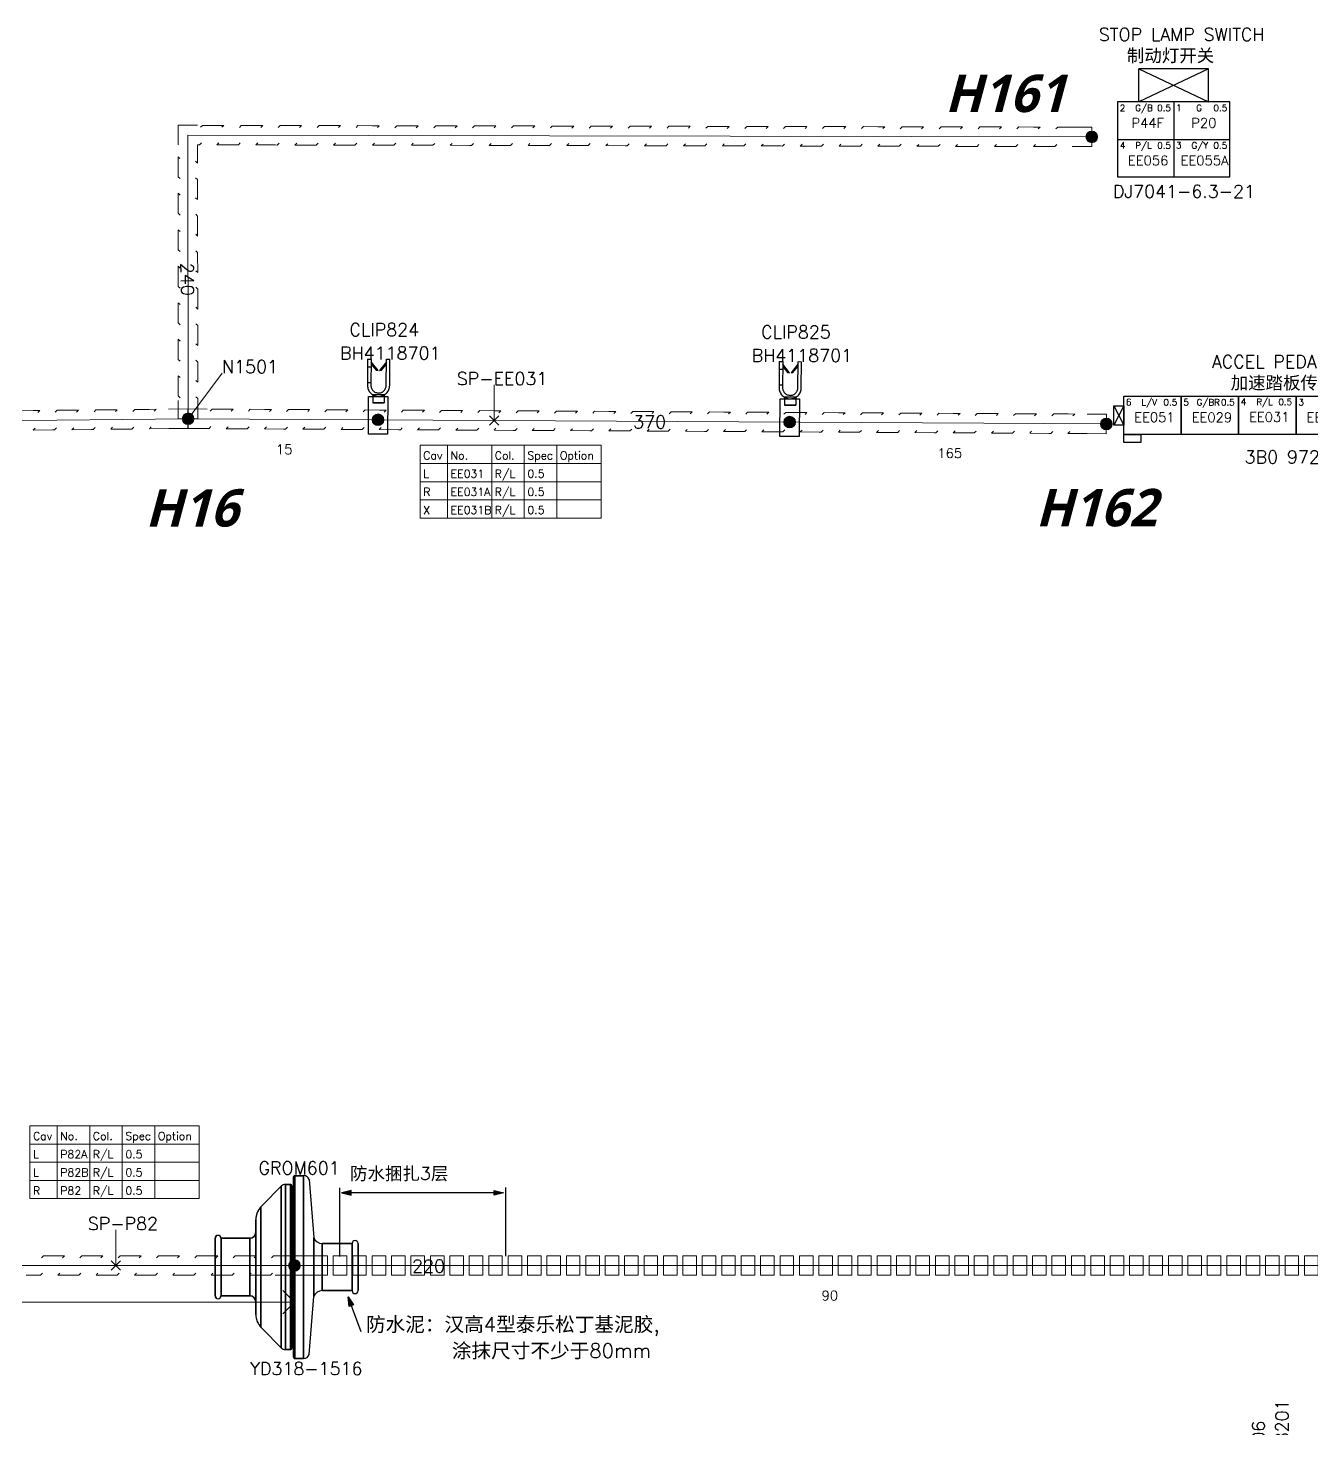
# Model space of a CAD drawing. Header units: millimetres. Extents: x 6 to 3615, y 6 to 858.
# Drawn here: x 1065.6 to 1339.8, y 390.3 to 689.6 of the extents above; entities that cross this region are included whole.
import ezdxf

# ---------------------------------------------------------------- set-up
doc = ezdxf.new("R2010")
doc.units = ezdxf.units.MM
doc.styles.add('SegoeUIBoldItalic_Style', font='segoeuiz.ttf')
doc.styles.add('Simplex_Style', font='simplex_.ttf')

msp = doc.modelspace()

# ---------------------------------------------------------------- hatches: boundary and pattern name
h = msp.add_hatch(color=0)
edge = h.paths.add_edge_path()
edge.add_arc((1292.79, 666.34), 1.25, 0, 360)
h = msp.add_hatch(color=0)
edge = h.paths.add_edge_path()
edge.add_arc((1292.79, 666.34), 1.25, 0, 360)
h = msp.add_hatch(color=0)
edge = h.paths.add_edge_path()
edge.add_arc((1099.82, 606.14), 1.25, 0, 360)
h = msp.add_hatch(color=0)
edge = h.paths.add_edge_path()
edge.add_arc((1099.82, 606.14), 1.25, 0, 360)
h = msp.add_hatch(color=0)
edge = h.paths.add_edge_path()
edge.add_arc((1140.38, 605.91), 1.25, 0, 360)
h = msp.add_hatch(color=0)
edge = h.paths.add_edge_path()
edge.add_arc((1140.38, 605.91), 1.25, 0, 360)
h = msp.add_hatch(color=0)
edge = h.paths.add_edge_path()
edge.add_arc((1228.28, 605.41), 1.25, 0, 360)
h = msp.add_hatch(color=0)
edge = h.paths.add_edge_path()
edge.add_arc((1228.28, 605.41), 1.25, 0, 360)
h = msp.add_hatch(color=0)
edge = h.paths.add_edge_path()
edge.add_arc((1295.9, 605.02), 1.25, 0, 360)
h = msp.add_hatch(color=0)
edge = h.paths.add_edge_path()
edge.add_arc((1295.9, 605.02), 1.25, 0, 360)
for points in [[(1134.65, 441.27), (1132.65, 440.77), (1134.65, 440.27)], [(1165.15, 441.27), (1167.15, 440.77), (1165.15, 440.27)], [(1134.23, 416.52), (1134.02, 418.57), (1135.17, 416.87)]]:
    msp.add_hatch(color=0).paths.add_polyline_path(points)
h = msp.add_hatch(color=0)
edge = h.paths.add_edge_path()
edge.add_arc((1122.53, 425.27), 1.25, 0, 360)
h = msp.add_hatch(color=0)
edge = h.paths.add_edge_path()
edge.add_arc((1122.53, 425.27), 1.25, 0, 360)

# ---------------------------------------------------------------- linework, layer by layer
at = {"color": 0, "linetype": 'Continuous', "lineweight": 30, "flags": 128}
for points in [[(1317.73, 680.86), (1302.85, 673.82), (1302.85, 680.86), (1317.73, 673.82), (1317.73, 680.86), (1302.85, 680.86)], [(1310.29, 673.82), (1310.29, 665.82), (1322.29, 665.82), (1322.29, 673.82), (1298.29, 673.82), (1298.29, 665.82), (1310.29, 665.82), (1310.29, 657.83), (1322.29, 657.83), (1322.29, 665.82)], [(1298.29, 665.82), (1298.29, 657.83), (1310.29, 657.83)], [(1138.16, 618.85), (1138.13, 613.28), (1138.14, 613.05), (1138.17, 612.82), (1138.23, 612.6), (1138.31, 612.37), (1138.41, 612.16), (1138.52, 611.96), (1138.66, 611.78), (1138.82, 611.6), (1138.99, 611.45), (1139.17, 611.3), (1139.37, 611.18), (1139.58, 611.08), (1139.8, 611), (1140.03, 610.94), (1140.26, 610.91), (1140.49, 610.9), (1140.72, 610.91), (1140.95, 610.94), (1141.18, 611), (1141.4, 611.07), (1141.61, 611.17), (1141.81, 611.29), (1142, 611.43), (1142.17, 611.58), (1142.33, 611.75), (1142.47, 611.94), (1142.59, 612.14), (1142.69, 612.35), (1142.77, 612.57), (1142.83, 612.79), (1142.86, 613.02), (1142.87, 613.26), (1142.9, 618.83)], [(1138.15, 617.23), (1138.89, 617.22)], [(1138.16, 618.85), (1138.9, 618.85)], [(1138.9, 618.85), (1138.87, 613.28), (1138.88, 613.12), (1138.9, 612.96), (1138.94, 612.81), (1138.99, 612.65), (1139.06, 612.51), (1139.14, 612.37), (1139.23, 612.24), (1139.34, 612.12), (1139.46, 612.01), (1139.59, 611.92), (1139.72, 611.83), (1139.87, 611.76), (1140.02, 611.71), (1140.18, 611.67), (1140.33, 611.64), (1140.49, 611.63), (1140.65, 611.64), (1140.81, 611.66), (1140.97, 611.7), (1141.12, 611.76), (1141.26, 611.82), (1141.4, 611.91), (1141.53, 612), (1141.65, 612.11), (1141.76, 612.23), (1141.85, 612.35), (1141.94, 612.49), (1142.01, 612.64), (1142.06, 612.79), (1142.1, 612.94), (1142.13, 613.1), (1142.14, 613.26), (1142.17, 618.83)], [(1138.89, 617.83), (1139.95, 616.52), (1140.38, 616.45), (1138.9, 618.28)], [(1142.16, 618.26), (1140.67, 616.45), (1141.09, 616.51), (1142.16, 617.81)], [(1142.17, 618.83), (1142.9, 618.83)], [(1226.06, 618.35), (1226.03, 612.78), (1226.04, 612.55), (1226.07, 612.32), (1226.13, 612.09), (1226.2, 611.87), (1226.3, 611.66), (1226.42, 611.46), (1226.56, 611.27), (1226.71, 611.1), (1226.89, 610.94), (1227.07, 610.8), (1227.27, 610.68), (1227.48, 610.58), (1227.7, 610.5), (1227.92, 610.44), (1228.16, 610.41), (1228.39, 610.4), (1228.62, 610.4), (1228.85, 610.44), (1229.08, 610.49), (1229.3, 610.57), (1229.51, 610.67), (1229.71, 610.79), (1229.89, 610.93), (1230.07, 611.08), (1230.23, 611.25), (1230.37, 611.44), (1230.49, 611.64), (1230.59, 611.85), (1230.67, 612.07), (1230.72, 612.29), (1230.76, 612.52), (1230.77, 612.75), (1230.8, 618.32)], [(1226.05, 616.73), (1226.79, 616.72)], [(1226.06, 618.35), (1226.8, 618.35)], [(1226.8, 618.35), (1226.77, 612.78), (1226.78, 612.62), (1226.8, 612.46), (1226.84, 612.3), (1226.89, 612.15), (1226.96, 612.01), (1227.04, 611.87), (1227.13, 611.74), (1227.24, 611.62), (1227.36, 611.51), (1227.48, 611.41), (1227.62, 611.33), (1227.77, 611.26), (1227.92, 611.21), (1228.07, 611.17), (1228.23, 611.14), (1228.39, 611.13), (1228.55, 611.14), (1228.71, 611.16), (1228.86, 611.2), (1229.02, 611.25), (1229.16, 611.32), (1229.3, 611.4), (1229.43, 611.5), (1229.55, 611.6), (1229.66, 611.72), (1229.75, 611.85), (1229.84, 611.99), (1229.91, 612.13), (1229.96, 612.28), (1230, 612.44), (1230.03, 612.6), (1230.03, 612.76), (1230.07, 618.33)], [(1226.79, 617.33), (1227.85, 616.02), (1228.27, 615.95), (1226.79, 617.78)], [(1230.06, 617.76), (1228.57, 615.95), (1228.99, 616.01), (1230.06, 617.31)], [(1230.07, 618.33), (1230.8, 618.32)], [(1138.13, 613.9), (1138.87, 613.9)], [(1142.45, 610.89), (1142.4, 602.83), (1138.32, 602.85), (1138.36, 610.92)], [(1141.71, 611.23), (1139.27, 611.24), (1139.26, 609.57)], [(1141.71, 611.23), (1141.7, 609.56)], [(1226.03, 613.4), (1226.77, 613.4)], [(1229.61, 610.73), (1227.17, 610.74), (1227.16, 609.07)], [(1229.61, 610.73), (1229.6, 609.06)], [(1311.89, 610.84), (1311.89, 602.76)], [(1311.89, 610.84), (1311.89, 602.76)], [(1311.89, 610.84), (1311.89, 602.76)], [(1141.7, 609.56), (1139.26, 609.57), (1141.68, 609.56)], [(1230.35, 610.39), (1230.3, 602.32), (1226.21, 602.35), (1226.26, 610.42)], [(1229.6, 609.06), (1227.16, 609.07), (1229.58, 609.06)], [(1297.49, 608.91), (1299.61, 604.78)], [(1299.61, 608.91), (1297.49, 604.78)], [(1122.29, 444.14), (1122.29, 405.72)], [(1122.6, 405.4), (1122.6, 444.45), (1122.6, 405.4), (1124.49, 405.4), (1122.6, 405.4)], [(1124.49, 444.45), (1122.6, 444.45), (1124.49, 444.45)], [(1124.49, 405.4), (1124.49, 444.45), (1124.49, 405.4)], [(1125.68, 443.62), (1126.69, 431.21)], [(1115.68, 438.16), (1119.71, 442.2), (1119.71, 407.66), (1119.71, 442.2), (1115.68, 438.16)], [(1120.6, 407.29), (1120.6, 442.57), (1120.6, 407.29), (1121.66, 407.29), (1120.6, 407.29)], [(1120.6, 442.57), (1121.66, 442.57), (1120.6, 442.57)], [(1121.66, 407.29), (1121.66, 442.57), (1121.66, 407.29)], [(1122.29, 440.99), (1121.97, 440.99), (1121.97, 408.87), (1122.29, 408.87), (1121.97, 408.87), (1121.97, 407.61), (1121.97, 442.25), (1121.97, 440.99)], [(1121.97, 407.92), (1121.97, 442.25)], [(1132.21, 427.15), (1132.21, 441.85)], [(1167.15, 440.77), (1132.6, 440.78)], [(1167.68, 427.25), (1167.68, 441.95)], [(1115.37, 437.8), (1115.68, 438.16), (1115.37, 437.8)], [(1115.37, 412.06), (1115.37, 437.8), (1115.37, 412.06)], [(1114.6, 436.58), (1114.44, 436.16), (1114.34, 435.73), (1114.28, 435.32), (1114.26, 435.07)], [(1114.6, 436.58), (1114.4, 436.03), (1114.29, 435.52), (1114.26, 435.07)], [(1114.26, 435.07), (1114.26, 414.79), (1114.26, 435.07)], [(1114.59, 436.57), (1114.6, 436.59)], [(1105.59, 428.97), (1105.59, 431.07), (1105.59, 418.79), (1105.59, 428.97)], [(1106.85, 418.79), (1106.85, 431.07), (1106.85, 418.79), (1113, 418.79), (1106.85, 418.79)], [(1113, 418.79), (1113, 431.07), (1106.85, 431.07), (1113, 431.07), (1113, 418.79)], [(1106.85, 431.07), (1113, 431.07), (1106.85, 431.07)], [(1113.9, 431.44), (1113.63, 431.23), (1113.33, 431.11), (1113, 431.07)], [(1126.69, 418.65), (1126.69, 431.21), (1126.69, 418.65)], [(1128.47, 419.89), (1134.85, 419.89), (1128.47, 419.89), (1128.47, 429.97), (1128.47, 419.89)], [(1134.85, 419.89), (1134.85, 429.97), (1128.47, 429.97), (1134.85, 429.97), (1134.85, 419.89)], [(1136.11, 419.89), (1136.11, 429.97), (1136.11, 419.89), (1136.11, 429.97)], [(1136.11, 421.15), (1136.11, 428.71), (1136.11, 421.15)], [(1113, 418.79), (1113.33, 418.75), (1113.63, 418.62), (1113.9, 418.41)], [(1113.9, 418.41), (1114.1, 418.15), (1114.22, 417.85), (1114.26, 417.52)], [(1125.68, 406.23), (1126.69, 418.65)], [(1136.75, 411.06), (1134.02, 418.57)], [(1114.26, 414.79), (1114.29, 414.42), (1114.36, 414.01), (1114.48, 413.6), (1114.6, 413.27)], [(1114.26, 414.79), (1114.29, 414.34), (1114.4, 413.82), (1114.6, 413.27)], [(1114.97, 412.59), (1114.92, 412.66)], [(1115.68, 411.7), (1115.37, 412.06), (1115.68, 411.7), (1119.71, 407.66), (1115.68, 411.7)]]:
    msp.add_lwpolyline(points, dxfattribs=at)
at = {"color": 0, "linetype": 'Continuous', "lineweight": 13, "flags": 128}
for points in [[(1097.67, 664.65), (1097.67, 668.82)], [(1097.67, 668.82), (1101.85, 668.82)], [(1102.88, 668.81), (1102.47, 668.4)], [(1102.88, 668.81), (1106, 668.81)], [(1106, 668.81), (1107.45, 668.8)], [(1107.45, 668.8), (1107.03, 668.39)], [(1111.19, 668.8), (1110.77, 668.38)], [(1111.19, 668.8), (1114.3, 668.79)], [(1114.3, 668.79), (1115.75, 668.79)], [(1115.75, 668.79), (1115.34, 668.37)], [(1119.49, 668.78), (1119.07, 668.36)], [(1119.49, 668.78), (1122.6, 668.77)], [(1122.6, 668.77), (1124.05, 668.77)], [(1124.05, 668.77), (1123.64, 668.36)], [(1127.79, 668.76), (1127.37, 668.35)], [(1127.79, 668.76), (1130.9, 668.76)], [(1130.9, 668.76), (1132.36, 668.75)], [(1132.36, 668.75), (1131.94, 668.34)], [(1136.09, 668.75), (1135.68, 668.33)], [(1136.09, 668.75), (1139.21, 668.74)], [(1139.21, 668.74), (1140.66, 668.74)], [(1140.66, 668.74), (1140.24, 668.32)], [(1144.39, 668.73), (1143.98, 668.31)], [(1144.39, 668.73), (1147.51, 668.72)], [(1147.51, 668.72), (1148.96, 668.72)], [(1148.96, 668.72), (1148.54, 668.3)], [(1152.7, 668.71), (1152.28, 668.3)], [(1152.7, 668.71), (1155.81, 668.71)], [(1155.81, 668.71), (1157.26, 668.7)], [(1157.26, 668.7), (1156.85, 668.29)], [(1161, 668.7), (1160.58, 668.28)], [(1161, 668.7), (1164.11, 668.69)], [(1164.11, 668.69), (1165.56, 668.69)], [(1165.56, 668.69), (1165.15, 668.27)], [(1169.3, 668.68), (1168.88, 668.26)], [(1169.3, 668.68), (1172.41, 668.67)], [(1172.41, 668.67), (1173.87, 668.67)], [(1173.87, 668.67), (1173.45, 668.25)], [(1177.6, 668.66), (1177.19, 668.25)], [(1177.6, 668.66), (1180.72, 668.66)], [(1180.72, 668.66), (1182.17, 668.65)], [(1182.17, 668.65), (1181.75, 668.24)], [(1185.9, 668.64), (1185.49, 668.23)], [(1185.9, 668.64), (1189.02, 668.64)], [(1189.02, 668.64), (1190.47, 668.64)], [(1190.47, 668.64), (1190.05, 668.22)], [(1194.21, 668.63), (1193.79, 668.21)], [(1194.21, 668.63), (1197.32, 668.62)], [(1197.32, 668.62), (1198.77, 668.62)], [(1198.77, 668.62), (1198.36, 668.2)], [(1202.51, 668.61), (1202.09, 668.2)], [(1202.51, 668.61), (1205.62, 668.6)], [(1205.62, 668.6), (1207.07, 668.6)], [(1207.07, 668.6), (1206.66, 668.19)], [(1210.81, 668.59), (1210.39, 668.18)], [(1210.81, 668.59), (1213.92, 668.59)], [(1213.92, 668.59), (1215.38, 668.58)], [(1215.38, 668.58), (1214.96, 668.17)], [(1219.11, 668.58), (1218.7, 668.16)], [(1219.11, 668.58), (1222.23, 668.57)], [(1222.23, 668.57), (1223.68, 668.57)], [(1223.68, 668.57), (1223.26, 668.15)], [(1227.41, 668.56), (1227, 668.14)], [(1227.41, 668.56), (1230.53, 668.55)], [(1230.53, 668.55), (1231.98, 668.55)], [(1231.98, 668.55), (1231.56, 668.14)], [(1235.72, 668.54), (1235.3, 668.13)], [(1235.72, 668.54), (1238.83, 668.54)], [(1238.83, 668.54), (1240.28, 668.53)], [(1240.28, 668.53), (1239.87, 668.12)], [(1244.02, 668.53), (1243.6, 668.11)], [(1244.02, 668.53), (1247.13, 668.52)], [(1247.13, 668.52), (1248.59, 668.52)], [(1248.59, 668.52), (1248.17, 668.1)], [(1252.32, 668.51), (1251.9, 668.09)], [(1252.32, 668.51), (1255.43, 668.5)], [(1255.43, 668.5), (1256.89, 668.5)], [(1256.89, 668.5), (1256.47, 668.08)], [(1260.62, 668.49), (1260.21, 668.08)], [(1260.62, 668.49), (1263.74, 668.49)], [(1263.74, 668.49), (1265.19, 668.48)], [(1265.19, 668.48), (1264.77, 668.07)], [(1268.92, 668.48), (1268.51, 668.06)], [(1268.92, 668.48), (1272.04, 668.47)], [(1272.04, 668.47), (1273.49, 668.47)], [(1273.49, 668.47), (1273.08, 668.05)], [(1277.23, 668.46), (1276.81, 668.04)], [(1277.23, 668.46), (1280.34, 668.45)], [(1280.34, 668.45), (1281.79, 668.45)], [(1281.79, 668.45), (1281.38, 668.03)], [(1285.53, 668.44), (1285.11, 668.03)], [(1285.53, 668.44), (1288.64, 668.44)], [(1292.79, 668.43), (1288.64, 668.44)], [(1292.78, 664.26), (1292.79, 668.43)], [(1101.84, 664.65), (1101.84, 664.65)], [(1101.84, 664.65), (1101.84, 664.65)], [(1101.84, 660.75), (1101.84, 664.65)], [(1101.84, 664.65), (1102.25, 664.65)], [(1102.25, 664.65), (1102.67, 665.06)], [(1105.99, 664.64), (1106.41, 665.06)], [(1105.99, 664.64), (1110.14, 664.63)], [(1110.14, 664.63), (1110.56, 664.63)], [(1110.56, 664.63), (1110.97, 665.05)], [(1114.29, 664.62), (1114.71, 665.04)], [(1114.29, 664.62), (1118.44, 664.62)], [(1118.44, 664.62), (1118.86, 664.61)], [(1118.86, 664.61), (1119.27, 665.03)], [(1122.59, 664.61), (1123.01, 665.02)], [(1122.59, 664.61), (1126.74, 664.6)], [(1126.74, 664.6), (1127.16, 664.6)], [(1127.16, 664.6), (1127.58, 665.01)], [(1130.9, 664.59), (1131.31, 665.01)], [(1130.9, 664.59), (1135.05, 664.58)], [(1135.05, 664.58), (1135.46, 664.58)], [(1135.46, 664.58), (1135.88, 665)], [(1139.2, 664.57), (1139.61, 664.99)], [(1139.2, 664.57), (1143.35, 664.56)], [(1143.35, 664.56), (1143.76, 664.56)], [(1143.76, 664.56), (1144.18, 664.98)], [(1147.5, 664.56), (1147.92, 664.97)], [(1147.5, 664.56), (1151.65, 664.55)], [(1151.65, 664.55), (1152.07, 664.55)], [(1152.07, 664.55), (1152.48, 664.96)], [(1155.8, 664.54), (1156.22, 664.96)], [(1155.8, 664.54), (1159.95, 664.53)], [(1159.95, 664.53), (1160.37, 664.53)], [(1160.37, 664.53), (1160.78, 664.95)], [(1164.1, 664.52), (1164.52, 664.94)], [(1164.1, 664.52), (1168.25, 664.51)], [(1168.25, 664.51), (1168.67, 664.51)], [(1168.67, 664.51), (1169.09, 664.93)], [(1172.41, 664.51), (1172.82, 664.92)], [(1172.41, 664.51), (1176.56, 664.5)], [(1176.56, 664.5), (1176.97, 664.5)], [(1176.97, 664.5), (1177.39, 664.91)], [(1180.71, 664.49), (1181.12, 664.9)], [(1180.71, 664.49), (1184.86, 664.48)], [(1184.86, 664.48), (1185.27, 664.48)], [(1185.27, 664.48), (1185.69, 664.9)], [(1189.01, 664.47), (1189.43, 664.89)], [(1189.01, 664.47), (1193.16, 664.46)], [(1193.16, 664.46), (1193.58, 664.46)], [(1193.58, 664.46), (1193.99, 664.88)], [(1197.31, 664.45), (1197.73, 664.87)], [(1197.31, 664.45), (1201.46, 664.45)], [(1201.46, 664.45), (1201.88, 664.45)], [(1201.88, 664.45), (1202.29, 664.86)], [(1205.61, 664.44), (1206.03, 664.85)], [(1205.61, 664.44), (1209.76, 664.43)], [(1209.76, 664.43), (1210.18, 664.43)], [(1210.18, 664.43), (1210.6, 664.84)], [(1213.92, 664.42), (1214.33, 664.84)], [(1213.92, 664.42), (1218.07, 664.41)], [(1218.07, 664.41), (1218.48, 664.41)], [(1218.48, 664.41), (1218.9, 664.83)], [(1222.22, 664.4), (1222.63, 664.82)], [(1222.22, 664.4), (1226.37, 664.4)], [(1226.37, 664.4), (1226.78, 664.39)], [(1226.78, 664.39), (1227.2, 664.81)], [(1230.52, 664.39), (1230.94, 664.8)], [(1230.52, 664.39), (1234.67, 664.38)], [(1234.67, 664.38), (1235.09, 664.38)], [(1235.09, 664.38), (1235.5, 664.79)], [(1238.82, 664.37), (1239.24, 664.79)], [(1238.82, 664.37), (1242.97, 664.36)], [(1242.97, 664.36), (1243.39, 664.36)], [(1243.39, 664.36), (1243.8, 664.78)], [(1247.12, 664.35), (1247.54, 664.77)], [(1247.12, 664.35), (1251.27, 664.34)], [(1251.69, 664.34), (1252.11, 664.76)], [(1255.43, 664.34), (1255.84, 664.75)], [(1259.99, 664.33), (1260.41, 664.74)], [(1263.73, 664.32), (1264.14, 664.74)], [(1268.29, 664.31), (1268.71, 664.73)], [(1272.03, 664.3), (1272.45, 664.72)], [(1276.6, 664.29), (1277.01, 664.71)], [(1280.33, 664.29), (1280.75, 664.7)], [(1284.9, 664.28), (1285.31, 664.69)], [(1097.68, 660.74), (1097.67, 662.11)], [(1097.67, 662.11), (1098.09, 661.72)], [(1251.27, 664.34), (1251.69, 664.34)], [(1255.43, 664.34), (1259.58, 664.33)], [(1259.58, 664.33), (1259.99, 664.33)], [(1263.73, 664.32), (1267.88, 664.31)], [(1267.88, 664.31), (1268.29, 664.31)], [(1272.03, 664.3), (1276.18, 664.29)], [(1276.18, 664.29), (1276.6, 664.29)], [(1280.33, 664.29), (1284.48, 664.28)], [(1284.48, 664.28), (1284.9, 664.28)], [(1292.78, 664.26), (1288.63, 664.27)], [(1097.68, 657.82), (1097.68, 660.74)], [(1101.84, 660.75), (1101.43, 661.14)], [(1097.68, 657.82), (1098.1, 657.43)], [(1101.85, 657.24), (1101.43, 657.63)], [(1101.85, 656.85), (1101.85, 657.24)], [(1101.85, 652.95), (1101.85, 656.85)], [(1097.68, 652.94), (1097.68, 654.31)], [(1097.68, 654.31), (1098.1, 653.92)], [(1097.69, 650.02), (1097.68, 652.94)], [(1101.85, 652.95), (1101.43, 653.34)], [(1097.69, 650.02), (1098.1, 649.63)], [(1101.85, 649.44), (1101.44, 649.83)], [(1101.85, 649.05), (1101.85, 649.44)], [(1097.69, 645.14), (1097.69, 646.51)], [(1097.69, 646.51), (1098.11, 646.12)], [(1101.86, 645.15), (1101.85, 649.05)], [(1097.69, 642.22), (1097.69, 645.14)], [(1101.86, 645.15), (1101.44, 645.54)], [(1097.69, 642.22), (1098.11, 641.83)], [(1101.86, 641.64), (1101.44, 642.03)], [(1101.86, 641.25), (1101.86, 641.64)], [(1101.87, 637.35), (1101.86, 641.25)], [(1097.7, 637.34), (1097.7, 638.71)], [(1097.7, 638.71), (1098.12, 638.32)], [(1101.87, 637.35), (1101.45, 637.74)], [(1097.7, 634.42), (1097.7, 637.34)], [(1097.7, 634.42), (1098.12, 634.03)], [(1101.87, 633.84), (1101.45, 634.23)], [(1101.87, 633.45), (1101.87, 633.84)], [(1101.87, 629.55), (1101.87, 633.45)], [(1097.71, 629.54), (1097.71, 630.91)], [(1097.71, 630.91), (1098.12, 630.52)], [(1097.71, 626.62), (1097.71, 629.54)], [(1101.87, 629.55), (1101.46, 629.94)], [(1097.71, 626.62), (1098.13, 626.23)], [(1101.88, 626.04), (1101.46, 626.43)], [(1101.88, 625.65), (1101.88, 626.04)], [(1101.88, 621.75), (1101.88, 625.65)], [(1097.72, 621.74), (1097.71, 623.11)], [(1097.71, 623.11), (1098.13, 622.72)], [(1097.72, 618.82), (1097.72, 621.74)], [(1101.88, 621.75), (1101.47, 622.14)], [(1097.72, 618.82), (1098.14, 618.43)], [(1101.89, 618.24), (1101.47, 618.63)], [(1101.89, 617.85), (1101.89, 618.24)], [(1101.89, 613.95), (1101.89, 617.85)], [(1097.72, 613.94), (1097.72, 615.31)], [(1097.72, 615.31), (1098.14, 614.92)], [(1097.73, 611.02), (1097.72, 613.94)], [(1101.89, 613.95), (1101.47, 614.34)], [(1097.73, 611.02), (1098.14, 610.63)], [(1101.89, 610.44), (1101.48, 610.83)], [(1063.6, 607.85), (1066.71, 607.88)], [(1066.71, 607.88), (1068.15, 607.9)], [(1068.15, 607.9), (1067.74, 607.48)], [(1071.88, 607.94), (1071.47, 607.51)], [(1071.88, 607.94), (1074.98, 607.97)], [(1074.98, 607.97), (1076.43, 607.98)], [(1076.43, 607.98), (1076.02, 607.56)], [(1080.15, 608.02), (1079.74, 607.6)], [(1080.15, 608.02), (1083.25, 608.05)], [(1083.25, 608.05), (1084.7, 608.07)], [(1084.7, 608.07), (1084.29, 607.65)], [(1088.42, 608.11), (1088.01, 607.69)], [(1088.42, 608.11), (1091.52, 608.14)], [(1091.52, 608.14), (1092.97, 608.16)], [(1092.97, 608.16), (1092.56, 607.73)], [(1099.79, 608.23), (1095.66, 608.18)], [(1097.73, 606.14), (1097.73, 610.04)], [(1099.84, 604.06), (1099.79, 608.23)], [(1099.8, 604.06), (1099.83, 608.23)], [(1099.83, 608.23), (1103.91, 608.2)], [(1101.89, 610.05), (1101.89, 610.44)], [(1101.9, 606.15), (1101.89, 610.05)], [(1104.93, 608.2), (1104.52, 607.78)], [(1104.93, 608.2), (1108, 608.18)], [(1108, 608.18), (1109.43, 608.17)], [(1109.43, 608.17), (1109.02, 607.76)], [(1113.1, 608.15), (1112.69, 607.74)], [(1113.1, 608.15), (1116.17, 608.13)], [(1116.17, 608.13), (1117.6, 608.12)], [(1117.6, 608.12), (1117.19, 607.71)], [(1121.27, 608.1), (1120.86, 607.69)], [(1121.27, 608.1), (1124.34, 608.09)], [(1124.34, 608.09), (1125.77, 608.08)], [(1125.77, 608.08), (1125.36, 607.66)], [(1129.44, 608.06), (1129.03, 607.64)], [(1129.44, 608.06), (1132.51, 608.04)], [(1132.51, 608.04), (1133.94, 608.03)], [(1133.94, 608.03), (1133.53, 607.62)], [(1137.61, 608.01), (1137.2, 607.6)], [(1137.61, 608.01), (1140.68, 607.99)], [(1140.68, 607.99), (1142.11, 607.98)], [(1142.11, 607.98), (1141.7, 607.57)], [(1145.78, 607.96), (1145.37, 607.55)], [(1145.78, 607.96), (1148.85, 607.95)], [(1148.85, 607.95), (1150.28, 607.94)], [(1150.28, 607.94), (1149.87, 607.52)], [(1153.95, 607.92), (1153.54, 607.5)], [(1153.95, 607.92), (1157.02, 607.9)], [(1157.02, 607.9), (1158.45, 607.89)], [(1158.45, 607.89), (1158.04, 607.48)], [(1162.12, 607.87), (1161.71, 607.46)], [(1162.12, 607.87), (1165.19, 607.85)], [(1165.19, 607.85), (1166.62, 607.84)], [(1166.62, 607.84), (1166.21, 607.43)], [(1170.29, 607.82), (1169.88, 607.41)], [(1170.29, 607.82), (1173.36, 607.81)], [(1173.36, 607.81), (1174.79, 607.8)], [(1174.79, 607.8), (1174.38, 607.38)], [(1178.46, 607.78), (1178.05, 607.36)], [(1178.46, 607.78), (1181.53, 607.76)], [(1181.53, 607.76), (1182.96, 607.75)], [(1182.96, 607.75), (1182.55, 607.34)], [(1186.63, 607.73), (1186.22, 607.32)], [(1186.63, 607.73), (1189.7, 607.71)], [(1189.7, 607.71), (1191.13, 607.7)], [(1191.13, 607.7), (1190.72, 607.29)], [(1194.8, 607.68), (1194.39, 607.27)], [(1194.8, 607.68), (1197.87, 607.67)], [(1197.87, 607.67), (1199.3, 607.66)], [(1199.3, 607.66), (1198.89, 607.24)], [(1202.97, 607.64), (1202.56, 607.22)], [(1202.97, 607.64), (1206.04, 607.62)], [(1206.04, 607.62), (1207.47, 607.61)], [(1207.47, 607.61), (1207.06, 607.2)], [(1211.14, 607.59), (1210.73, 607.18)], [(1211.14, 607.59), (1214.21, 607.57)], [(1214.21, 607.57), (1215.64, 607.56)], [(1215.64, 607.56), (1215.23, 607.15)], [(1219.31, 607.54), (1218.9, 607.13)], [(1219.31, 607.54), (1222.38, 607.53)], [(1222.38, 607.53), (1223.81, 607.52)], [(1223.81, 607.52), (1223.4, 607.1)], [(1227.48, 607.5), (1227.07, 607.08)], [(1227.48, 607.5), (1230.55, 607.48)], [(1101.9, 606.15), (1097.73, 606.14)], [(1230.55, 607.48), (1231.98, 607.47)], [(1231.98, 607.47), (1231.57, 607.06)], [(1235.65, 607.45), (1235.24, 607.03)], [(1235.65, 607.45), (1238.72, 607.43)], [(1238.72, 607.43), (1240.15, 607.42)], [(1240.15, 607.42), (1239.74, 607.01)], [(1243.82, 607.4), (1243.41, 606.99)], [(1243.82, 607.4), (1246.89, 607.38)], [(1246.89, 607.38), (1248.32, 607.38)], [(1248.32, 607.38), (1247.91, 606.96)], [(1251.99, 607.36), (1251.58, 606.94)], [(1251.99, 607.36), (1255.06, 607.34)], [(1255.06, 607.34), (1256.49, 607.33)], [(1256.49, 607.33), (1256.08, 606.92)], [(1260.16, 607.31), (1259.75, 606.89)], [(1260.16, 607.31), (1263.23, 607.29)], [(1263.23, 607.29), (1264.66, 607.28)], [(1264.66, 607.28), (1264.25, 606.87)], [(1268.33, 607.26), (1267.92, 606.85)], [(1268.33, 607.26), (1271.4, 607.24)], [(1271.4, 607.24), (1272.83, 607.24)], [(1272.83, 607.24), (1272.42, 606.82)], [(1276.5, 607.22), (1276.09, 606.8)], [(1276.5, 607.22), (1279.57, 607.2)], [(1279.57, 607.2), (1281, 607.19)], [(1281, 607.19), (1280.59, 606.78)], [(1284.67, 607.17), (1284.26, 606.75)], [(1284.67, 607.17), (1287.74, 607.15)], [(1287.74, 607.15), (1289.17, 607.14)], [(1289.17, 607.14), (1288.76, 606.73)], [(1295.91, 607.1), (1291.82, 607.13)], [(1295.88, 602.94), (1295.91, 607.1)], [(1066.75, 603.72), (1067.16, 604.14)], [(1066.75, 603.72), (1070.89, 603.76)], [(1070.89, 603.76), (1071.3, 603.76)], [(1071.3, 603.76), (1071.71, 604.18)], [(1075.02, 603.8), (1075.43, 604.22)], [(1075.02, 603.8), (1079.16, 603.84)], [(1079.16, 603.84), (1079.57, 603.85)], [(1079.57, 603.85), (1079.98, 604.27)], [(1083.29, 603.89), (1083.7, 604.31)], [(1083.29, 603.89), (1087.43, 603.93)], [(1087.43, 603.93), (1087.84, 603.93)], [(1087.84, 603.93), (1088.25, 604.36)], [(1091.57, 603.97), (1091.97, 604.39)], [(1091.57, 603.97), (1095.7, 604.02)], [(1099.84, 604.06), (1095.7, 604.02)], [(1099.8, 604.06), (1103.89, 604.04)], [(1103.89, 604.04), (1104.3, 604.03)], [(1104.3, 604.03), (1104.71, 604.45)], [(1107.97, 604.01), (1108.38, 604.43)], [(1107.97, 604.01), (1112.06, 603.99)], [(1112.06, 603.99), (1112.47, 603.99)], [(1112.47, 603.99), (1112.88, 604.4)], [(1116.14, 603.97), (1116.55, 604.38)], [(1116.14, 603.97), (1120.23, 603.94)], [(1120.23, 603.94), (1120.64, 603.94)], [(1120.64, 603.94), (1121.05, 604.36)], [(1124.31, 603.92), (1124.72, 604.33)], [(1124.31, 603.92), (1128.4, 603.9)], [(1128.4, 603.9), (1128.81, 603.89)], [(1128.81, 603.89), (1129.22, 604.31)], [(1132.48, 603.87), (1132.89, 604.29)], [(1132.48, 603.87), (1136.57, 603.85)], [(1136.57, 603.85), (1136.98, 603.85)], [(1136.98, 603.85), (1137.39, 604.26)], [(1140.65, 603.83), (1141.06, 604.24)], [(1140.65, 603.83), (1144.74, 603.8)], [(1144.74, 603.8), (1145.15, 603.8)], [(1145.15, 603.8), (1145.56, 604.21)], [(1148.82, 603.78), (1149.23, 604.19)], [(1148.82, 603.78), (1152.91, 603.76)], [(1152.91, 603.76), (1153.32, 603.75)], [(1153.32, 603.75), (1153.73, 604.17)], [(1156.99, 603.73), (1157.4, 604.15)], [(1156.99, 603.73), (1161.08, 603.71)], [(1161.08, 603.71), (1161.49, 603.71)], [(1161.49, 603.71), (1161.9, 604.12)], [(1165.16, 603.69), (1165.57, 604.1)], [(1165.16, 603.69), (1169.25, 603.66)], [(1169.25, 603.66), (1169.66, 603.66)], [(1169.66, 603.66), (1170.07, 604.07)], [(1173.33, 603.64), (1173.74, 604.05)], [(1173.33, 603.64), (1177.42, 603.62)], [(1177.42, 603.62), (1177.83, 603.61)], [(1177.83, 603.61), (1178.24, 604.03)], [(1181.5, 603.59), (1181.91, 604.01)], [(1181.5, 603.59), (1185.59, 603.57)], [(1185.59, 603.57), (1186, 603.57)], [(1186, 603.57), (1186.41, 603.98)], [(1189.67, 603.55), (1190.08, 603.96)], [(1189.67, 603.55), (1193.76, 603.52)], [(1193.76, 603.52), (1194.17, 603.52)], [(1194.17, 603.52), (1194.58, 603.93)], [(1197.84, 603.5), (1198.25, 603.91)], [(1197.84, 603.5), (1201.93, 603.48)], [(1201.93, 603.48), (1202.34, 603.47)], [(1202.34, 603.47), (1202.75, 603.89)], [(1206.01, 603.45), (1206.42, 603.87)], [(1206.01, 603.45), (1210.1, 603.43)], [(1210.1, 603.43), (1210.51, 603.43)], [(1210.51, 603.43), (1210.92, 603.84)], [(1214.18, 603.41), (1214.59, 603.82)], [(1214.18, 603.41), (1218.27, 603.38)], [(1218.27, 603.38), (1218.68, 603.38)], [(1218.68, 603.38), (1219.09, 603.79)], [(1222.35, 603.36), (1222.76, 603.77)], [(1222.35, 603.36), (1226.44, 603.34)], [(1226.44, 603.34), (1226.85, 603.33)], [(1226.85, 603.33), (1227.26, 603.75)], [(1230.52, 603.31), (1230.93, 603.73)], [(1230.52, 603.31), (1234.61, 603.29)], [(1234.61, 603.29), (1235.02, 603.29)], [(1235.02, 603.29), (1235.43, 603.7)], [(1238.69, 603.26), (1239.1, 603.68)], [(1238.69, 603.26), (1242.78, 603.24)], [(1242.78, 603.24), (1243.19, 603.24)], [(1243.19, 603.24), (1243.6, 603.65)], [(1246.86, 603.22), (1247.27, 603.63)], [(1246.86, 603.22), (1250.95, 603.19)], [(1250.95, 603.19), (1251.36, 603.19)], [(1251.36, 603.19), (1251.77, 603.61)], [(1255.03, 603.17), (1255.44, 603.59)], [(1255.03, 603.17), (1259.12, 603.15)], [(1259.12, 603.15), (1259.53, 603.15)], [(1259.53, 603.15), (1259.94, 603.56)], [(1263.2, 603.12), (1263.61, 603.54)], [(1263.2, 603.12), (1267.29, 603.1)], [(1267.29, 603.1), (1267.7, 603.1)], [(1267.7, 603.1), (1268.11, 603.51)], [(1271.37, 603.08), (1271.78, 603.49)], [(1271.37, 603.08), (1275.46, 603.05)], [(1275.46, 603.05), (1275.87, 603.05)], [(1275.87, 603.05), (1276.28, 603.47)], [(1279.54, 603.03), (1279.95, 603.45)], [(1279.54, 603.03), (1283.63, 603.01)], [(1283.63, 603.01), (1284.04, 603.01)], [(1284.04, 603.01), (1284.45, 603.42)], [(1287.71, 602.98), (1288.12, 603.4)], [(1287.71, 602.98), (1291.8, 602.96)], [(1295.88, 602.94), (1291.8, 602.96)], [(1068.92, 427.35), (1068.51, 426.93)], [(1069.33, 427.35), (1068.92, 427.35)], [(1073.42, 427.35), (1069.33, 427.35)], [(1073.42, 427.35), (1073.01, 426.93)], [(1077.11, 427.35), (1076.7, 426.93)], [(1077.51, 427.35), (1077.11, 427.35)], [(1081.61, 427.35), (1077.51, 427.35)], [(1081.61, 427.35), (1081.2, 426.93)], [(1085.29, 427.35), (1084.88, 426.93)], [(1085.7, 427.35), (1085.29, 427.35)], [(1089.79, 427.35), (1085.7, 427.35)], [(1089.79, 427.35), (1089.38, 426.93)], [(1093.48, 427.35), (1093.07, 426.93)], [(1093.88, 427.35), (1093.48, 427.35)], [(1097.98, 427.35), (1093.88, 427.35)], [(1097.98, 427.35), (1097.57, 426.93)], [(1101.66, 427.35), (1101.25, 426.93)], [(1102.07, 427.35), (1101.66, 427.35)], [(1106.16, 427.35), (1102.07, 427.35)], [(1106.16, 427.35), (1105.75, 426.93)], [(1109.84, 427.35), (1109.44, 426.93)], [(1110.25, 427.35), (1109.84, 427.35)], [(1114.35, 427.35), (1110.25, 427.35)], [(1114.35, 427.35), (1113.94, 426.93)], [(1118.03, 427.35), (1117.62, 426.93)], [(1118.44, 427.35), (1118.03, 427.35)], [(1122.53, 427.35), (1118.44, 427.35)], [(1122.53, 427.35), (1122.53, 423.18)], [(1122.53, 423.18), (1122.53, 427.35)], [(1122.53, 427.35), (1126.68, 427.35)], [(1126.68, 423.18), (1129.58, 423.18), (1129.58, 427.35), (1126.68, 427.35), (1126.68, 423.18)], [(1130.83, 423.18), (1133.73, 423.18), (1133.73, 427.35), (1130.83, 427.35), (1130.83, 423.18)], [(1134.97, 423.18), (1137.88, 423.18), (1137.88, 427.35), (1134.97, 427.35), (1134.97, 423.18)], [(1139.12, 423.18), (1142.03, 423.18), (1142.03, 427.35), (1139.12, 427.35), (1139.12, 423.18)], [(1143.27, 423.18), (1146.17, 423.18), (1146.17, 427.35), (1143.27, 427.35), (1143.27, 423.18)], [(1147.42, 423.18), (1150.32, 423.18), (1150.32, 427.35), (1147.42, 427.35), (1147.42, 423.18)], [(1151.56, 423.18), (1154.47, 423.18), (1154.47, 427.35), (1151.56, 427.35), (1151.56, 423.18)], [(1155.71, 423.18), (1158.62, 423.18), (1158.62, 427.35), (1155.71, 427.35), (1155.71, 423.18)], [(1159.86, 423.18), (1162.76, 423.18), (1162.76, 427.35), (1159.86, 427.35), (1159.86, 423.18)], [(1164.01, 423.18), (1166.91, 423.18), (1166.91, 427.35), (1164.01, 427.35), (1164.01, 423.18)], [(1168.16, 423.18), (1171.06, 423.18), (1171.06, 427.35), (1168.16, 427.35), (1168.16, 423.18)], [(1172.3, 423.18), (1175.21, 423.18), (1175.21, 427.35), (1172.3, 427.35), (1172.3, 423.18)], [(1176.45, 423.18), (1179.35, 423.18), (1179.35, 427.35), (1176.45, 427.35), (1176.45, 423.18)], [(1180.6, 423.18), (1183.5, 423.18), (1183.5, 427.35), (1180.6, 427.35), (1180.6, 423.18)], [(1184.75, 423.18), (1187.65, 423.18), (1187.65, 427.35), (1184.75, 427.35), (1184.75, 423.18)], [(1188.89, 423.18), (1191.8, 423.18), (1191.8, 427.35), (1188.89, 427.35), (1188.89, 423.18)], [(1193.04, 423.18), (1195.94, 423.18), (1195.94, 427.35), (1193.04, 427.35), (1193.04, 423.18)], [(1197.19, 423.18), (1200.09, 423.18), (1200.09, 427.35), (1197.19, 427.35), (1197.19, 423.18)], [(1201.34, 423.18), (1204.24, 423.18), (1204.24, 427.35), (1201.34, 427.35), (1201.34, 423.18)], [(1205.48, 423.18), (1208.39, 423.18), (1208.39, 427.35), (1205.48, 427.35), (1205.48, 423.18)], [(1209.63, 423.18), (1212.53, 423.18), (1212.53, 427.35), (1209.63, 427.35), (1209.63, 423.18)], [(1213.78, 423.18), (1216.68, 423.18), (1216.68, 427.35), (1213.78, 427.35), (1213.78, 423.18)], [(1217.93, 423.18), (1220.83, 423.18), (1220.83, 427.35), (1217.93, 427.35), (1217.93, 423.18)], [(1222.07, 423.18), (1224.98, 423.18), (1224.98, 427.35), (1222.07, 427.35), (1222.07, 423.18)], [(1226.22, 423.18), (1229.13, 423.18), (1229.13, 427.35), (1226.22, 427.35), (1226.22, 423.18)], [(1230.37, 423.18), (1233.27, 423.18), (1233.27, 427.35), (1230.37, 427.35), (1230.37, 423.18)], [(1234.52, 423.18), (1237.42, 423.18), (1237.42, 427.35), (1234.52, 427.35), (1234.52, 423.18)], [(1238.66, 423.18), (1241.57, 423.18), (1241.57, 427.35), (1238.66, 427.35), (1238.66, 423.18)], [(1242.81, 423.18), (1245.72, 423.18), (1245.72, 427.35), (1242.81, 427.35), (1242.81, 423.18)], [(1246.96, 423.18), (1249.86, 423.18), (1249.86, 427.35), (1246.96, 427.35), (1246.96, 423.18)], [(1251.11, 423.18), (1254.01, 423.18), (1254.01, 427.35), (1251.11, 427.35), (1251.11, 423.18)], [(1255.26, 423.18), (1258.16, 423.18), (1258.16, 427.35), (1255.26, 427.35), (1255.26, 423.18)], [(1259.4, 423.18), (1262.31, 423.18), (1262.31, 427.35), (1259.4, 427.35), (1259.4, 423.18)], [(1263.55, 423.18), (1266.45, 423.18), (1266.45, 427.35), (1263.55, 427.35), (1263.55, 423.18)], [(1267.7, 423.18), (1270.6, 423.18), (1270.6, 427.35), (1267.7, 427.35), (1267.7, 423.18)], [(1271.85, 423.18), (1274.75, 423.18), (1274.75, 427.35), (1271.85, 427.35), (1271.85, 423.18)], [(1275.99, 423.18), (1278.9, 423.18), (1278.9, 427.35), (1275.99, 427.35), (1275.99, 423.18)], [(1280.14, 423.18), (1283.04, 423.18), (1283.04, 427.35), (1280.14, 427.35), (1280.14, 423.18)], [(1284.29, 423.18), (1287.19, 423.18), (1287.19, 427.35), (1284.29, 427.35), (1284.29, 423.18)], [(1288.44, 423.18), (1291.34, 423.18), (1291.34, 427.35), (1288.44, 427.35), (1288.44, 423.18)], [(1292.58, 423.18), (1295.49, 423.18), (1295.49, 427.35), (1292.58, 427.35), (1292.58, 423.18)], [(1296.73, 423.18), (1299.64, 423.18), (1299.64, 427.35), (1296.73, 427.35), (1296.73, 423.18)], [(1300.88, 423.18), (1303.78, 423.18), (1303.78, 427.35), (1300.88, 427.35), (1300.88, 423.18)], [(1305.03, 423.18), (1307.93, 423.18), (1307.93, 427.35), (1305.03, 427.35), (1305.03, 423.18)], [(1309.17, 423.18), (1312.08, 423.18), (1312.08, 427.35), (1309.17, 427.35), (1309.17, 423.18)], [(1313.32, 423.18), (1316.23, 423.18), (1316.23, 427.35), (1313.32, 427.35), (1313.32, 423.18)], [(1317.47, 423.18), (1320.37, 423.18), (1320.37, 427.35), (1317.47, 427.35), (1317.47, 423.18)], [(1321.62, 423.18), (1324.52, 423.18), (1324.52, 427.35), (1321.62, 427.35), (1321.62, 423.18)], [(1325.77, 423.18), (1328.67, 423.18), (1328.67, 427.35), (1325.77, 427.35), (1325.77, 423.18)], [(1329.91, 423.18), (1332.82, 423.18), (1332.82, 427.35), (1329.91, 427.35), (1329.91, 423.18)], [(1334.06, 423.18), (1336.96, 423.18), (1336.96, 427.35), (1334.06, 427.35), (1334.06, 423.18)], [(1338.21, 423.18), (1341.11, 423.18), (1341.11, 427.35), (1338.21, 427.35), (1338.21, 423.18)], [(1068.31, 423.18), (1065.24, 423.18)], [(1068.31, 423.18), (1068.72, 423.6)], [(1071.99, 423.18), (1072.4, 423.6)], [(1073.42, 423.18), (1071.99, 423.18)], [(1076.49, 423.18), (1073.42, 423.18)], [(1076.49, 423.18), (1076.9, 423.6)], [(1080.18, 423.18), (1080.58, 423.6)], [(1081.61, 423.18), (1080.18, 423.18)], [(1084.68, 423.18), (1081.61, 423.18)], [(1084.68, 423.18), (1085.09, 423.6)], [(1088.36, 423.18), (1088.77, 423.6)], [(1089.79, 423.18), (1088.36, 423.18)], [(1092.86, 423.18), (1089.79, 423.18)], [(1092.86, 423.18), (1093.27, 423.6)], [(1096.54, 423.18), (1096.95, 423.6)], [(1097.98, 423.18), (1096.54, 423.18)], [(1101.05, 423.18), (1097.98, 423.18)], [(1101.05, 423.18), (1101.46, 423.6)], [(1104.73, 423.18), (1105.14, 423.6)], [(1106.16, 423.18), (1104.73, 423.18)], [(1109.23, 423.18), (1106.16, 423.18)], [(1109.23, 423.18), (1109.64, 423.6)], [(1112.91, 423.18), (1113.32, 423.6)], [(1114.35, 423.18), (1112.91, 423.18)], [(1117.42, 423.18), (1114.35, 423.18)], [(1117.42, 423.18), (1117.83, 423.6)], [(1122.53, 423.18), (1118.44, 423.18)], [(1122.53, 423.18), (1126.68, 423.18)]]:
    msp.add_lwpolyline(points, close=True, dxfattribs=at)
for points in [[(1099.82, 606.14), (1099.75, 666.74)], [(1099.75, 666.74), (1292.79, 666.34)], [(1099.82, 606.14), (1107.07, 615.89)], [(1165.19, 605.77), (1165.2, 613.35)], [(1015.65, 605.27), (1099.82, 606.14)], [(1099.82, 606.14), (1295.9, 605.02)], [(1164.19, 606.77), (1166.19, 604.77)], [(1164.19, 604.77), (1166.19, 606.77)], [(1149.39, 600.47), (1188.01, 600.47)], [(1149.39, 600.47), (1149.39, 584.92)], [(1149.39, 600.47), (1188.01, 600.47)], [(1155.22, 600.47), (1155.22, 584.92)], [(1164.67, 600.47), (1164.67, 584.92)], [(1171.61, 600.47), (1171.61, 584.92)], [(1178.56, 600.47), (1178.56, 584.92)], [(1188.01, 600.47), (1188.01, 584.92)], [(1149.39, 596.58), (1188.01, 596.58)], [(1149.39, 592.69), (1188.01, 592.69)], [(1149.39, 588.8), (1188.01, 588.8)], [(1149.39, 584.92), (1188.01, 584.92)], [(1066.05, 455.09), (1102.16, 455.09)], [(1066.05, 455.09), (1066.05, 439.54)], [(1066.05, 455.09), (1102.16, 455.09)], [(1071.88, 455.09), (1071.88, 439.54)], [(1078.83, 455.09), (1078.83, 439.54)], [(1085.77, 455.09), (1085.77, 439.54)], [(1092.72, 455.09), (1092.72, 439.54)], [(1102.16, 455.09), (1102.16, 439.54)], [(1066.05, 451.2), (1102.16, 451.2)], [(1066.05, 447.31), (1102.16, 447.31)], [(1066.05, 443.42), (1102.16, 443.42)], [(1066.05, 439.54), (1102.16, 439.54)], [(1084.41, 425.27), (1084.41, 432.85)], [(950.65, 425.27), (1350.65, 425.27)], [(1083.41, 426.27), (1085.41, 424.27)], [(1083.41, 424.27), (1085.41, 426.27)], [(1122.53, 425.27), (1122.53, 417.45)], [(1122.53, 417.45), (1120.03, 419.95)], [(1122.53, 417.45), (950.65, 417.45)], [(1122.53, 417.45), (1120.03, 414.95)]]:
    msp.add_lwpolyline(points, dxfattribs=at)
at = {"color": 0, "linetype": 'Continuous', "lineweight": 30, "flags": 128}
for points in [[(1138.36, 610.92), (1142.45, 610.89), (1142.4, 602.83), (1138.32, 602.85), (1138.36, 610.92)], [(1299.61, 610.95), (1311.89, 610.95), (1311.89, 602.76), (1299.61, 602.76), (1299.61, 610.95)], [(1311.89, 610.95), (1324.16, 610.95), (1324.16, 602.76), (1311.89, 602.76), (1311.89, 610.95)], [(1324.16, 610.95), (1336.44, 610.95), (1336.44, 602.76), (1324.16, 602.76), (1324.16, 610.95)], [(1336.44, 610.95), (1348.72, 610.95), (1348.72, 602.76), (1336.44, 602.76), (1336.44, 610.95)], [(1226.26, 610.42), (1230.35, 610.39), (1230.3, 602.32), (1226.21, 602.35), (1226.26, 610.42)], [(1297.49, 608.91), (1299.61, 608.91), (1299.61, 604.78), (1297.49, 604.78), (1297.49, 608.91)], [(1299.61, 602.76), (1303.24, 602.76), (1303.24, 601.09), (1299.61, 601.09), (1299.61, 602.76)], [(1132.65, 440.77), (1134.65, 440.27), (1134.65, 441.27)], [(1167.15, 440.77), (1165.15, 440.27), (1165.15, 441.27)], [(1134.02, 418.57), (1135.17, 416.87), (1134.23, 416.52)]]:
    msp.add_lwpolyline(points, close=True, dxfattribs=at)
at = {"color": 0, "linetype": 'Continuous', "lineweight": 13}
for centre in [(1292.79, 666.34), (1292.79, 666.34), (1099.82, 606.14), (1099.82, 606.14), (1140.38, 605.91), (1140.38, 605.91), (1228.28, 605.41), (1228.28, 605.41), (1295.9, 605.02), (1295.9, 605.02), (1122.53, 425.27), (1122.53, 425.27)]:
    msp.add_circle(centre, 1.25, dxfattribs=at)
at = {"color": 0, "linetype": 'Continuous', "lineweight": 30}
for centre, radius, start, end in [((1122.6, 444.14), 0.312, 89, -180), ((1124.49, 443.19), 1.27, 20, 90), ((1120.61, 441.3), 1.26, 90, 135), ((1121.66, 442.25), 0.312, -1, 90), ((1118.92, 434.69), 4.72, 139, 157), ((1118.78, 434.78), 4.55, 147, 157), ((1118.49, 435.01), 4.18, 138, 147), ((1106.23, 431.07), 0.63, 90, -180), ((1106.21, 431.08), 0.617, 135, -179), ((1106.22, 431.09), 0.615, 90, 136), ((1106.22, 431.09), 0.615, 90, 136), ((1106.22, 431.07), 0.63, 0, 90), ((1106.24, 431.11), 0.594, 42, 90), ((1106.24, 431.11), 0.594, 42, 90), ((1106.23, 431.08), 0.617, -1, 45), ((1106.23, 431.07), 0.625, 0, 38), ((1112.99, 432.34), 1.27, -89, 1), ((1113.05, 432.31), 1.21, -45, 1), ((1128.47, 431.85), 1.88, -160, -90), ((1135.48, 429.97), 0.63, 0, -180), ((1128.47, 418.01), 1.88, 90, 160), ((1135.48, 419.89), 0.63, -180, 0), ((1106.23, 418.79), 0.63, -180, -90), ((1106.21, 418.78), 0.617, 179, -135), ((1106.26, 418.81), 0.674, -167, -136), ((1106.21, 418.75), 0.594, -138, -90), ((1106.22, 418.79), 0.63, -90, 0), ((1106.23, 418.77), 0.615, -90, -44), ((1106.23, 418.78), 0.617, -45, 1), ((1106.23, 418.78), 0.617, -45, 1), ((1112.99, 417.52), 1.27, 0, 90), ((1112.9, 417.42), 1.41, 45, 51), ((1119.46, 415.45), 5.32, -156, -148), ((1119.16, 415.3), 4.99, -156, -140), ((1118.48, 414.85), 4.18, -147, -138), ((1118.49, 414.85), 4.18, -147, -138), ((1120.61, 408.55), 1.26, -135, -90), ((1121.66, 407.6), 0.312, -91, 0), ((1122.6, 405.71), 0.312, 179, -90), ((1124.49, 406.67), 1.27, -90, -20)]:
    msp.add_arc(centre, radius, start, end, dxfattribs=at)

# ---------------------------------------------------------------- texts
at = {"color": 0, "linetype": 'Continuous', "style": 'Simplex_Style'}
for s, height, p in [('STOP LAMP SWITCH', 2.7344, (1294.29, 686.86)), ('制动灯开关', 2.734, (1300.29, 682.36)), ('G/B', 1.367, (1302.07, 671.84)), ('2', 1.37, (1298.78, 671.85)), ('P44F', 2.051, (1301.27, 668.29)), ('0.5', 1.367, (1306.77, 671.84)), ('1', 1.37, (1310.79, 671.87)), ('P20', 2.051, (1314.04, 668.3)), ('G', 1.37, (1315.09, 671.85)), ('0.5', 1.367, (1318.79, 671.85)), ('4', 1.37, (1298.8, 663.86)), ('P/L', 1.367, (1302.08, 663.83)), ('0.5', 1.367, (1306.78, 663.83)), ('3', 1.37, (1310.77, 663.87)), ('G/Y', 1.367, (1314.08, 663.83)), ('0.5', 1.367, (1318.78, 663.83)), ('EE056', 2.051, (1300.53, 660.28)), ('EE055A', 2.051, (1311.78, 660.28)), ('DJ7041-6.3-21', 2.7344, (1297.29, 653.33)), ('CLIP824', 2.734, (1134.28, 623.79)), ('CLIP825', 2.734, (1222.18, 623.29)), ('BH4118701', 2.734, (1132.28, 618.79)), ('BH4118701', 2.734, (1220.18, 618.29)), ('ACCEL PEDAL SENSOR', 2.7344, (1318.44, 616.95)), ('N1501', 2.734, (1107.07, 615.89)), ('SP-EE031', 2.734, (1157.2, 613.35)), ('加速踏板传感器', 2.734, (1322.44, 612.45)), ('L/V', 1.367, (1303.41, 608.97)), ('G/BR', 1.367, (1315.18, 608.96)), ('R/L', 1.367, (1327.94, 609.03)), ('6', 1.37, (1300.09, 609)), ('0.5', 1.367, (1308.11, 608.97)), ('5', 1.37, (1312.37, 608.99)), ('0.5', 1.367, (1320.39, 608.96)), ('4', 1.37, (1324.62, 609.06)), ('EE031', 2.051, (1326.39, 605.48)), ('0.5', 1.367, (1332.64, 609.03)), ('3', 1.37, (1336.92, 608.97)), ('370', 2.734, (1194.86, 604.08)), ('EE051', 2.051, (1301.86, 605.42)), ('EE029', 2.051, (1314.14, 605.41)), ('EE013', 2.051, (1338.68, 605.39)), ('15', 2.051, (1118.6, 598.57)), ('Cav', 1.709, (1150.04, 597.44)), ('No.', 1.709, (1155.88, 597.44)), ('Col.', 1.709, (1165.32, 597.44)), ('Spec', 1.709, (1172.27, 597.44)), ('Option', 1.709, (1179.21, 597.44)), ('165', 2.051, (1259.84, 597.76)), ('3B0 972 706', 2.7344, (1325.44, 596.59)), ('R/L', 1.709, (1165.32, 593.55)), ('L', 1.71, (1150.04, 593.55)), ('EE031', 1.709, (1155.88, 593.55)), ('0.5', 1.709, (1172.27, 593.55)), ('R', 1.71, (1150.04, 589.66)), ('EE031A', 1.709, (1155.88, 589.66)), ('R/L', 1.709, (1165.32, 589.66)), ('0.5', 1.709, (1172.27, 589.66)), ('X', 1.71, (1150.04, 585.78)), ('EE031B', 1.709, (1155.88, 585.78)), ('R/L', 1.709, (1165.32, 585.78)), ('0.5', 1.709, (1172.27, 585.78)), ('Cav', 1.709, (1066.7, 452.06)), ('No.', 1.709, (1072.53, 452.06)), ('Col.', 1.709, (1079.48, 452.06)), ('Spec', 1.709, (1086.42, 452.06)), ('Option', 1.709, (1093.37, 452.06)), ('L', 1.71, (1066.7, 448.17)), ('P82A', 1.709, (1072.53, 448.17)), ('R/L', 1.709, (1079.48, 448.17)), ('0.5', 1.709, (1086.42, 448.17)), ('L', 1.71, (1066.7, 444.28)), ('P82B', 1.709, (1072.53, 444.28)), ('R/L', 1.709, (1079.48, 444.28)), ('0.5', 1.709, (1086.42, 444.28)), ('GROM601', 2.734, (1114.85, 444.73)), ('防水捆扎3层', 2.734, (1134.41, 443.55)), ('R', 1.71, (1066.7, 440.4)), ('P82', 1.709, (1072.53, 440.4)), ('R/L', 1.709, (1079.48, 440.4)), ('0.5', 1.709, (1086.42, 440.4)), ('SP-P82', 2.734, (1078.41, 432.85)), ('220', 2.734, (1147.65, 423.77)), ('90', 2.051, (1235.09, 417.81)), ('防水泥：汉高4型泰乐松丁基泥胶,', 3.0762, (1137.79, 411.16)), ('        涂抹尺寸不少于80mm', 3.0762, (1137.79, 405.53)), ('YD318-1516', 2.734, (1113.05, 401.88))]:
    msp.add_text(s, height=height, dxfattribs=at).set_placement(p)
for s, rotation, p in [('240', -89, (1098.23, 639.42)), ('BH4118201', -270, (1334.77, 375.21)), ('CLIP806', -270, (1329.77, 377.21))]:
    msp.add_text(s, height=2.734, rotation=rotation, dxfattribs=at).set_placement(p)
at = {"char_height": 8, "attachment_point": 1, "style": 'SegoeUIBoldItalic_Style'}
for s, insert in [('{\\fSegoe UI Semilight|b1|i1|c134|p34;\\C1;H161}', (1261.4, 679.64)), ('{\\fSegoe UI Semilight|b1|i1|c134|p34;\\C1;H16}', (1090.66, 591.09)), ('{\\fSegoe UI Semilight|b1|i1|c134|p34;\\C1;H162}', (1280.78, 591.15))]:
    msp.add_mtext_dynamic_manual_height_columns(s, width=42.6639, gutter_width=12.5, heights=[2.5], dxfattribs=dict(at, insert=insert))

doc.saveas('drawing.dxf')
